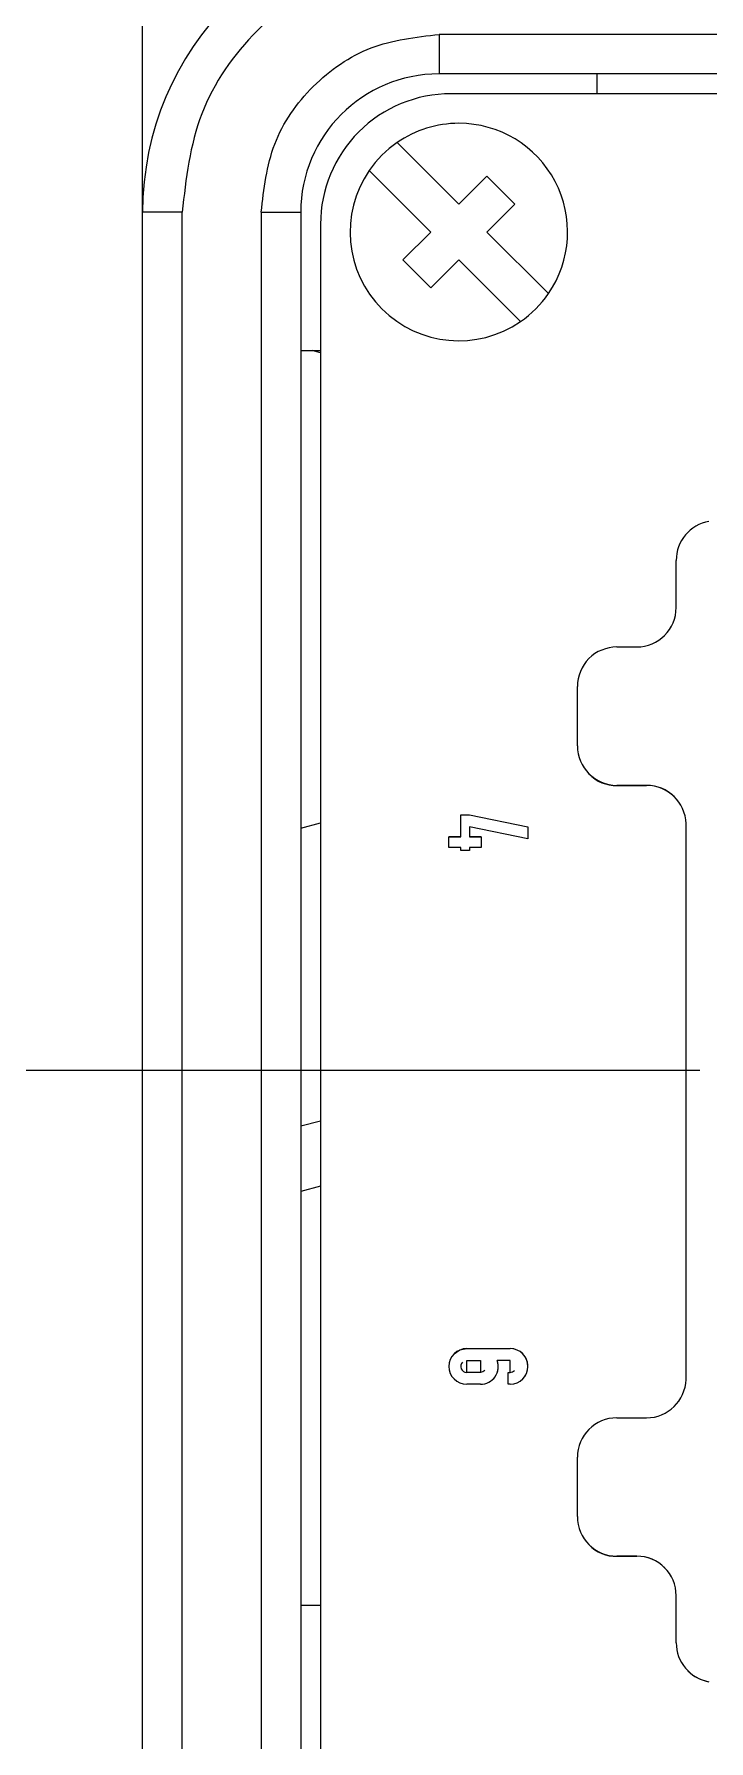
# Model space of a CAD drawing. Extents: x 4137 to 28680, y 2446 to 6814.
# Drawn here: x 10349.09 to 10366.15, y 4840.42 to 4883.6 of the extents above; entities that cross this region are included whole.
import ezdxf

# ---------------------------------------------------------------- set-up
doc = ezdxf.new("R2010")
doc.units = 0
doc.header["$LTSCALE"] = 0.5
doc.layers.get('0').update_dxf_attribs({"linetype": 'CONTINUOUS'})
doc.layers.add('DIM', color=5, linetype='CONTINUOUS')

msp = doc.modelspace()

# ---------------------------------------------------------------- linework, layer by layer
at = {"color": 7, "linetype": 'Continuous', "lineweight": 15}
for p, q in [((10351.829, 4879.091), (10351.829, 4891.591)), ((10351.829, 4879.091), (10351.829, 4891.591)), ((10387.329, 4883.591), (10359.329, 4883.591)), ((10359.329, 4883.591), (10359.329, 4882.591)), ((10387.329, 4883.591), (10359.329, 4883.591)), ((10359.329, 4883.591), (10359.329, 4882.591)), ((10387.329, 4882.591), (10359.329, 4882.591)), ((10387.329, 4882.591), (10359.329, 4882.591)), ((10363.329, 4882.09), (10363.329, 4882.591)), ((10363.329, 4882.09), (10363.329, 4882.591)), ((10387.03, 4882.09), (10359.63, 4882.09)), ((10387.03, 4882.09), (10359.63, 4882.09)), ((10358.271, 4880.856), (10359.829, 4879.298)), ((10358.271, 4880.856), (10359.829, 4879.298)), ((10359.122, 4878.591), (10357.564, 4880.149)), ((10359.122, 4878.591), (10357.564, 4880.149)), ((10359.829, 4879.298), (10360.536, 4880.005)), ((10359.829, 4879.298), (10360.536, 4880.005)), ((10360.536, 4880.005), (10361.243, 4879.298)), ((10360.536, 4880.005), (10361.243, 4879.298)), ((10352.829, 4879.091), (10351.829, 4879.091)), ((10351.829, 4834.091), (10351.829, 4879.091)), ((10352.829, 4879.091), (10351.829, 4879.091)), ((10351.829, 4834.091), (10351.829, 4879.091)), ((10352.829, 4834.091), (10352.829, 4879.091)), ((10352.829, 4834.091), (10352.829, 4879.091)), ((10354.829, 4879.091), (10354.829, 4834.091)), ((10354.829, 4879.091), (10355.829, 4879.091)), ((10354.829, 4879.091), (10354.829, 4834.091)), ((10354.829, 4879.091), (10355.829, 4879.091)), ((10355.829, 4879.091), (10355.829, 4834.091)), ((10355.829, 4879.091), (10355.829, 4834.091)), ((10361.243, 4879.298), (10360.536, 4878.591)), ((10361.243, 4879.298), (10360.536, 4878.591)), ((10356.33, 4878.79), (10356.33, 4834.39)), ((10356.33, 4878.79), (10356.33, 4834.39)), ((10358.415, 4877.884), (10359.122, 4878.591)), ((10358.415, 4877.884), (10359.122, 4878.591)), ((10360.536, 4878.591), (10362.095, 4877.032)), ((10360.536, 4878.591), (10362.095, 4877.032)), ((10359.122, 4877.176), (10358.415, 4877.884)), ((10359.122, 4877.176), (10358.415, 4877.884)), ((10359.829, 4877.884), (10359.122, 4877.176)), ((10359.829, 4877.884), (10359.122, 4877.176)), ((10361.388, 4876.325), (10359.829, 4877.884)), ((10361.388, 4876.325), (10359.829, 4877.884)), ((10355.829, 4875.591), (10356.33, 4875.591)), ((10355.829, 4875.591), (10356.33, 4875.591)), ((10356.33, 4875.535), (10356.12, 4875.591)), ((10356.33, 4875.535), (10356.12, 4875.591)), ((10365.327, 4869.093), (10365.327, 4870.284)), ((10365.327, 4869.093), (10365.327, 4870.284)), ((10363.827, 4868.093), (10364.327, 4868.093)), ((10363.827, 4868.093), (10364.327, 4868.093)), ((10362.827, 4865.593), (10362.827, 4867.093)), ((10362.827, 4865.593), (10362.827, 4867.093)), ((10363.12, 4864.886), (10363.123, 4864.883)), ((10363.12, 4864.886), (10363.123, 4864.883)), ((10364.577, 4864.593), (10363.827, 4864.593)), ((10363.827, 4864.593), (10363.83, 4864.59)), ((10364.577, 4864.593), (10363.827, 4864.593)), ((10363.827, 4864.593), (10363.83, 4864.59)), ((10363.83, 4864.59), (10364.58, 4864.59)), ((10363.83, 4864.59), (10364.58, 4864.59)), ((10364.577, 4864.593), (10364.58, 4864.59)), ((10364.577, 4864.593), (10364.58, 4864.59)), ((10355.829, 4863.513), (10356.33, 4863.647)), ((10355.829, 4863.513), (10356.33, 4863.647)), ((10359.877, 4863.846), (10360.096, 4863.846)), ((10359.877, 4863.293), (10359.877, 4863.846)), ((10359.877, 4863.846), (10360.096, 4863.846)), ((10359.877, 4863.846), (10360.096, 4863.846)), ((10359.877, 4863.293), (10359.877, 4863.846)), ((10359.877, 4863.846), (10360.096, 4863.846)), ((10360.096, 4863.846), (10361.577, 4863.546)), ((10360.096, 4863.846), (10361.577, 4863.546)), ((10360.096, 4863.846), (10360.096, 4863.846)), ((10360.096, 4863.846), (10361.577, 4863.546)), ((10360.096, 4863.846), (10361.577, 4863.546)), ((10360.096, 4863.846), (10360.096, 4863.846)), ((10360.096, 4863.54), (10360.096, 4863.293)), ((10361.577, 4863.24), (10360.096, 4863.54)), ((10360.096, 4863.54), (10360.096, 4863.293)), ((10361.577, 4863.24), (10360.096, 4863.54)), ((10361.577, 4863.546), (10361.577, 4863.24)), ((10361.577, 4863.546), (10361.577, 4863.24)), ((10365.577, 4849.561), (10365.577, 4863.624)), ((10365.577, 4849.561), (10365.577, 4863.624)), ((10359.577, 4863.021), (10359.577, 4863.293)), ((10359.577, 4863.293), (10359.877, 4863.293)), ((10359.877, 4863.293), (10359.577, 4863.293)), ((10359.577, 4863.021), (10359.577, 4863.293)), ((10359.577, 4863.293), (10359.877, 4863.293)), ((10359.877, 4863.293), (10359.577, 4863.293)), ((10359.877, 4863.293), (10359.877, 4863.293)), ((10359.877, 4863.293), (10359.877, 4863.293)), ((10360.096, 4863.293), (10360.396, 4863.293)), ((10360.396, 4863.293), (10360.096, 4863.293)), ((10360.096, 4863.293), (10360.096, 4863.293)), ((10360.096, 4863.293), (10360.396, 4863.293)), ((10360.396, 4863.293), (10360.096, 4863.293)), ((10360.096, 4863.293), (10360.096, 4863.293)), ((10360.396, 4863.293), (10360.396, 4863.021)), ((10360.396, 4863.293), (10360.396, 4863.021)), ((10359.877, 4863.021), (10359.577, 4863.021)), ((10359.877, 4863.021), (10359.577, 4863.021)), ((10359.877, 4862.946), (10359.877, 4863.021)), ((10359.877, 4862.946), (10359.877, 4863.021)), ((10360.096, 4862.946), (10359.877, 4862.946)), ((10360.096, 4862.946), (10359.877, 4862.946)), ((10360.096, 4863.021), (10360.096, 4862.946)), ((10360.396, 4863.021), (10360.096, 4863.021)), ((10360.096, 4863.021), (10360.096, 4862.946)), ((10360.396, 4863.021), (10360.096, 4863.021)), ((10355.829, 4855.975), (10356.33, 4856.109)), ((10355.829, 4855.975), (10356.33, 4856.109)), ((10356.33, 4854.452), (10355.829, 4854.318)), ((10356.33, 4854.452), (10355.829, 4854.318)), ((10360.027, 4850.343), (10361.127, 4850.343)), ((10360.027, 4850.343), (10361.127, 4850.343)), ((10360.027, 4850.043), (10360.377, 4850.043)), ((10360.027, 4849.743), (10360.027, 4850.043)), ((10360.027, 4850.043), (10360.377, 4850.043)), ((10360.027, 4849.743), (10360.027, 4850.043)), ((10360.377, 4849.743), (10360.027, 4849.743)), ((10360.377, 4849.743), (10360.027, 4849.743)), ((10360.377, 4850.043), (10360.377, 4849.743)), ((10360.377, 4850.043), (10360.377, 4849.743)), ((10361.127, 4850.043), (10360.801, 4850.043)), ((10361.127, 4850.043), (10360.801, 4850.043)), ((10361.077, 4849.743), (10361.127, 4849.743)), ((10361.077, 4849.443), (10361.077, 4849.743)), ((10361.077, 4849.743), (10361.127, 4849.743)), ((10361.077, 4849.443), (10361.077, 4849.743)), ((10361.127, 4849.743), (10361.127, 4850.043)), ((10361.127, 4849.743), (10361.127, 4850.043)), ((10360.377, 4849.443), (10360.027, 4849.443)), ((10360.377, 4849.443), (10360.027, 4849.443)), ((10361.127, 4849.443), (10361.077, 4849.443)), ((10361.127, 4849.443), (10361.077, 4849.443)), ((10363.827, 4848.593), (10364.577, 4848.593)), ((10363.827, 4848.593), (10364.577, 4848.593)), ((10362.827, 4846.093), (10362.827, 4847.593)), ((10362.827, 4846.093), (10362.827, 4847.593)), ((10363.12, 4845.386), (10363.123, 4845.383)), ((10363.12, 4845.386), (10363.123, 4845.383)), ((10364.327, 4845.093), (10363.827, 4845.093)), ((10363.827, 4845.093), (10363.83, 4845.09)), ((10364.327, 4845.093), (10363.827, 4845.093)), ((10363.827, 4845.093), (10363.83, 4845.09)), ((10363.83, 4845.09), (10364.33, 4845.09)), ((10363.83, 4845.09), (10364.33, 4845.09)), ((10364.327, 4845.093), (10364.33, 4845.09)), ((10364.327, 4845.093), (10364.33, 4845.09)), ((10365.327, 4842.902), (10365.327, 4844.093)), ((10365.327, 4842.902), (10365.327, 4844.093)), ((10356.33, 4843.841), (10355.829, 4843.841)), ((10356.33, 4843.841), (10355.829, 4843.841)), ((10365.62, 4842.195), (10365.623, 4842.192)), ((10365.62, 4842.195), (10365.623, 4842.192))]:
    msp.add_line(p, q, dxfattribs=at)
at = {"color": 7, "linetype": 'Continuous', "lineweight": 15, "flags": 128}
for points in [[(10359.709, 4850.211), (10359.855, 4850.309), (10360.027, 4850.343)], [(10359.709, 4850.211), (10359.855, 4850.309), (10360.027, 4850.343)], [(10360.483, 4849.787), (10360.434, 4849.754), (10360.377, 4849.743)], [(10360.483, 4849.787), (10360.434, 4849.754), (10360.377, 4849.743)], [(10361.127, 4849.743), (10361.184, 4849.754), (10361.233, 4849.787)], [(10361.127, 4849.743), (10361.184, 4849.754), (10361.233, 4849.787)]]:
    msp.add_lwpolyline(points, dxfattribs=at)
at = {"color": 7, "linetype": 'Continuous', "lineweight": 15}
for centre, radius, start, end in [((10359.329, 4879.091), 7.5, 90, 180), ((10359.329, 4879.091), 7.5, 90, 180), ((10359.329, 4879.091), 3.5, 90, 180), ((10359.329, 4879.091), 3.5, 90, 180), ((10359.63, 4878.79), 3.3, 90, 180.0001), ((10359.63, 4878.79), 3.3, 90, 180.0001), ((10359.829, 4878.591), 2.75, 90, 124.5243), ((10359.829, 4878.591), 2.75, 90, 124.5243), ((10359.829, 4878.591), 2.75, 325.4757, 90), ((10359.829, 4878.591), 2.75, 325.4757, 90), ((10359.829, 4878.591), 2.75, 124.5243, 145.4757), ((10359.829, 4878.591), 2.75, 124.5243, 145.4757), ((10359.829, 4878.591), 2.75, 145.4757, 304.5243), ((10359.829, 4878.591), 2.75, 145.4757, 304.5243), ((10359.829, 4878.591), 2.75, 304.5243, 325.4757), ((10359.829, 4878.591), 2.75, 304.5243, 325.4757), ((10366.327, 4870.284), 1, 100.0001, 180.0001), ((10366.327, 4870.284), 1, 100.0001, 180.0001), ((10364.327, 4869.093), 1, 270.0003, 359.9998), ((10364.327, 4869.093), 1, 270.0003, 359.9998), ((10363.827, 4867.093), 1, 89.9995, 180.0002), ((10363.827, 4867.093), 1, 89.9995, 180.0002), ((10363.827, 4865.593), 1, 180.0002, 269.9997), ((10363.827, 4865.593), 1, 180.0002, 269.9997), ((10363.802, 4865.523), 0.934, 223.3042, 271.6935), ((10363.802, 4865.523), 0.934, 223.3042, 271.6935), ((10364.577, 4863.593), 1, 1.812, 90.0004), ((10364.577, 4863.593), 1, 1.812, 90.0004), ((10364.58, 4863.59), 1, 45.0007, 89.997), ((10364.58, 4863.59), 1, 45.0007, 89.997), ((10360.027, 4849.893), 0.45, 90, 270), ((10360.027, 4849.893), 0.45, 90, 270), ((10361.127, 4849.893), 0.45, 270, 90), ((10361.127, 4849.893), 0.45, 315, 90), ((10361.127, 4849.893), 0.45, 270, 90), ((10361.127, 4849.893), 0.45, 315, 90), ((10360.027, 4849.893), 0.15, 135, 270), ((10360.027, 4849.893), 0.15, 135, 270), ((10360.377, 4849.893), 0.45, 270, 19.4712), ((10360.377, 4849.893), 0.45, 270, 19.4712), ((10360.377, 4849.893), 0.45, 315, 19.4712), ((10360.377, 4849.893), 0.45, 315, 19.4712), ((10364.577, 4849.593), 1, 269.9998, 358.1878), ((10364.577, 4849.593), 1, 269.9998, 358.1878), ((10363.827, 4847.593), 1, 90.0003, 179.9998), ((10363.827, 4847.593), 1, 90.0003, 179.9998), ((10363.827, 4846.093), 1, 180, 269.9999), ((10363.827, 4846.093), 1, 180, 269.9999), ((10363.802, 4846.023), 0.934, 223.305, 271.6927), ((10363.802, 4846.023), 0.934, 223.305, 271.6927), ((10364.327, 4844.093), 1, 0.0002, 89.9997), ((10364.327, 4844.093), 1, 0.0002, 89.9997), ((10364.349, 4844.136), 0.954, 43.8487, 91.1492), ((10364.349, 4844.136), 0.954, 43.8487, 91.1492), ((10366.327, 4842.902), 1, 180.0002, 259.9997), ((10366.327, 4842.902), 1, 180.0002, 259.9997), ((10366.33, 4842.899), 1, 224.9993, 259.9996), ((10366.33, 4842.899), 1, 224.9993, 259.9996)]:
    msp.add_arc(centre, radius, start, end, dxfattribs=at)
for points, knots in [([(10359.329, 4885.591), (10358.478, 4885.493), (10356.774, 4885.297), (10354.626, 4883.794), (10353.122, 4881.646), (10352.927, 4879.942), (10352.829, 4879.091)], [0, 0, 0, 0, 0.25, 0.5, 0.75, 1, 1, 1, 1]), ([(10359.329, 4885.591), (10358.478, 4885.493), (10356.774, 4885.297), (10354.626, 4883.794), (10353.122, 4881.646), (10352.927, 4879.942), (10352.829, 4879.091)], [0, 0, 0, 0, 0.25, 0.5, 0.75, 1, 1, 1, 1]), ([(10354.829, 4879.091), (10354.897, 4879.68), (10355.032, 4880.86), (10356.073, 4882.347), (10357.56, 4883.388), (10358.74, 4883.523), (10359.329, 4883.591)], [0, 0, 0, 0, 0.25, 0.4999999, 0.7499998, 1, 1, 1, 1]), ([(10354.829, 4879.091), (10354.897, 4879.68), (10355.032, 4880.86), (10356.073, 4882.347), (10357.56, 4883.388), (10358.74, 4883.523), (10359.329, 4883.591)], [0, 0, 0, 0, 0.25, 0.4999999, 0.7499998, 1, 1, 1, 1])]:
    msp.add_open_spline(points, degree=3, knots=knots, dxfattribs=at)
at = {"layer": 'DIM'}
msp.add_line((10295.371, 4857.391), (10365.924, 4857.391), dxfattribs=at)
msp.add_line((10295.371, 4857.391), (10365.924, 4857.391), dxfattribs=at)

doc.saveas('drawing.dxf')
